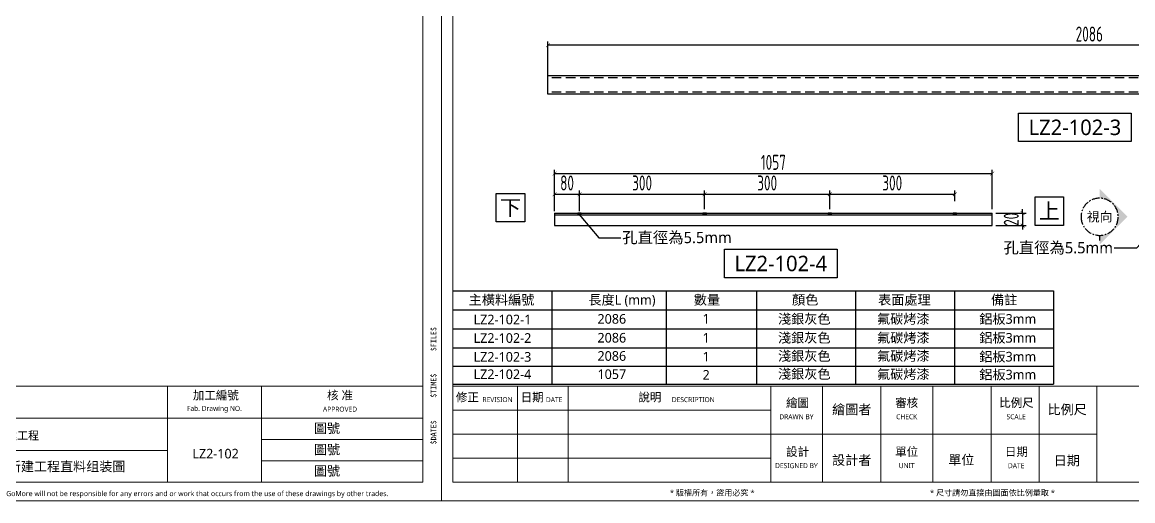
# Model space of a CAD drawing. Extents: x -3378 to 102197, y -3799 to 48702.
# Drawn here: x 10728 to 12504, y 7350 to 8115 of the extents above; entities that cross this region are included whole.
import ezdxf
from ezdxf import colors
from ezdxf.entities.mleader import LeaderData, LeaderLine
from ezdxf.enums import TextEntityAlignment as Align
from ezdxf.math import Vec2, Vec3

# ---------------------------------------------------------------- set-up
doc = ezdxf.new("R2010")
doc.units = 0
doc.set_wipeout_variables(frame=1)
doc.linetypes.add('CENTER', pattern=[2, 1.25, -0.25, 0.25, -0.25])
doc.linetypes.add('HIDDEN', pattern=[0.375, 0.25, -0.125])
for name, color, linetype in [('DIM', 173, 'Continuous'), ('GM_ANNO_LABL', 4, 'Continuous'), ('GM_ANNO_TEXT', 7, 'Continuous'), ('GM_FILL', 253, 'Continuous'), ('S-DIM', 7, 'Continuous'), ('視覺模型鋁擠型暫替', 4, 'Continuous'), ('金屬面材 METAL PANEL', 2, 'Continuous'), ('隱藏線 HIDDEN', 8, 'HIDDEN')]:
    doc.layers.add(name, color=color, linetype=linetype)
doc.layers.add('GM_CNST', color=171, linetype='Continuous', lineweight=5, plot=False)
doc.styles.add('CHINESE', font='ros1.shx', dxfattribs={"width": 0.75, "bigfont": 'hztxt.shx'})
doc.styles.add('GM', font='')
doc.styles.get('GM').set_extended_font_data('Microsoft JhengHei')
doc.dimstyles.new('F-06', dxfattribs={"dimscale": 6, "dimtxt": 4, "dimasz": 1, "dimexe": 1, "dimexo": 1, "dimgap": 1, "dimtad": 1, "dimdec": 1, "dimzin": 12, "dimdsep": 46, "dimtxsty": 'CHINESE', "dimblk": 'ARCHTICK', "dimcen": 0, "dimclrd": 4, "dimclre": 4, "dimclrt": 1, "dimadec": 0, "dimazin": 3, "dimtfac": 1, "dimtdec": 1, "dimtix": 1, "dimtmove": 2, "dimatfit": 3, "dimfxl": 1, "dimtolj": 1, "dimtzin": 0, "dimarcsym": 0})

# ---------------------------------------------------------------- blocks, each defined once
blk = doc.blocks.new('_ArchTick')
at = {"color": 0, "linetype": 'ByBlock', "const_width": 0.15}
blk.add_lwpolyline([(-0.5, -0.5), (0.5, 0.5)], dxfattribs=at)
blk = doc.blocks.new('*D1049')
at = {"layer": 'Defpoints', "color": 0, "ltscale": 10, "transparency": 16777216}
for p in [(11568.8, 8077.7), (11568.8, 7999.8), (13300.2, 7999.8, 0)]:
    blk.add_point(p, dxfattribs=at)
at = {"layer": 'DIM', "color": 4, "lineweight": -2, "ltscale": 10, "transparency": 16777216}
for p, q in [((11568.8, 8005.8), (11568.8, 8083.7)), ((13300.2, 8005.8), (13300.2, 8083.7)), ((13300.2, 8077.7), (11568.8, 8077.7))]:
    blk.add_line(p, q, dxfattribs=at)
at = {"layer": 'DIM', "color": 4, "lineweight": -2, "ltscale": 10, "transparency": 16777216, "xscale": 6, "yscale": 6, "zscale": 6, "rotation": 180}
blk.add_blockref('_ArchTick', (11568.8, 8077.7), dxfattribs=at)
at = {"layer": 'DIM', "color": 4, "lineweight": -2, "ltscale": 10, "transparency": 16777216, "xscale": 6, "yscale": 6, "zscale": 6}
blk.add_blockref('_ArchTick', (13300.2, 8077.7), dxfattribs=at)
at = {"layer": 'DIM', "color": 1, "ltscale": 10, "transparency": 16777216, "insert": (12434.5, 8095.7), "char_height": 24, "attachment_point": 5, "style": 'CHINESE'}
blk.add_mtext('\\A1;2086', dxfattribs=at)
blk = doc.blocks.new('*U47')
blk.add_hatch(color=256).paths.add_polyline_path([(-4.46, 2.97), (0, -1.49), (0, 0, -1), (0, 5.94), (0, 7.43)])
at = {"linetype": 'ByBlock', "ltscale": 3}
blk.add_lwpolyline([(0, 0), (0, -0.82)], dxfattribs=at)
at = {"linetype": 'ByBlock'}
blk.add_circle((0, 2.97), 2.97, dxfattribs=at)
at = {"layer": 'GM_ANNO_TEXT', "style": 'GM'}
blk.add_attdef('圖號', text='', height=1.5, dxfattribs=at).set_placement((0, 2.97), align=Align.MIDDLE_CENTER)
blk = doc.blocks.new('*U896')
blk.add_wipeout([(-6.3, 1.6), (6.3, 1.6), (6.3, -1.6), (-6.3, -1.6)])
blk.add_lwpolyline([(-6.3, 1.6), (6.3, 1.6), (6.3, -1.6), (-6.3, -1.6)], close=True)
at = {"layer": 'GM_ANNO_TEXT', "ltscale": 0.3, "style": 'GM', "flags": 8}
blk.add_attdef('01', text='', height=1.73, dxfattribs=at).set_placement((0, 0), align=Align.MIDDLE_CENTER)
blk = doc.blocks.new('_Dot')
at = {"color": 0, "linetype": 'ByBlock', "lineweight": -2}
blk.add_line((-0.5, 0), (-1, 0), dxfattribs=at)
at = {"color": 0, "linetype": 'ByBlock', "const_width": 0.5}
blk.add_lwpolyline([(-0.25, 0, 1), (0.25, 0, 1)], format="xyb", close=True, dxfattribs=at)
blk = doc.blocks.new('*D968')
at = {"layer": 'Defpoints', "color": 0, "ltscale": 10, "transparency": 16777216}
for p in [(699.8, 20), (699.8, 0), (748.3, 0)]:
    blk.add_point(p, dxfattribs=at)
at = {"layer": 'DIM', "color": 4, "lineweight": -2, "ltscale": 10, "transparency": 16777216}
for p, q in [((705.8, 20), (754.3, 20)), ((748.3, 20), (748.3, 26)), ((748.3, 20), (748.3, 0)), ((705.8, 0), (754.3, 0)), ((748.3, 0), (748.3, -6))]:
    blk.add_line(p, q, dxfattribs=at)
at = {"layer": 'DIM', "color": 4, "lineweight": -2, "ltscale": 10, "transparency": 16777216, "xscale": 6, "yscale": 6, "zscale": 6}
for p, rotation in [((748.3, 20), 270), ((748.3, 0), 90)]:
    blk.add_blockref('_ArchTick', p, dxfattribs=dict(at, rotation=rotation))
at = {"layer": 'DIM', "color": 1, "ltscale": 10, "transparency": 16777216, "insert": (730.3, 10), "char_height": 24, "attachment_point": 5, "rotation": 90, "style": 'CHINESE'}
blk.add_mtext('\\A1;20', dxfattribs=at)
blk = doc.blocks.new('*D969')
at = {"layer": 'Defpoints', "color": 0, "ltscale": 10, "transparency": 16777216}
for p in [(40, 50.1), (0, 17), (40, 17)]:
    blk.add_point(p, dxfattribs=at)
at = {"layer": 'DIM', "color": 4, "lineweight": -2, "ltscale": 10, "transparency": 16777216}
for p, q in [((0, 23), (0, 56.1)), ((40, 23), (40, 56.1)), ((0, 50.1), (40, 50.1))]:
    blk.add_line(p, q, dxfattribs=at)
at = {"layer": 'DIM', "color": 4, "lineweight": -2, "ltscale": 10, "transparency": 16777216, "xscale": 6, "yscale": 6, "zscale": 6, "rotation": 180}
blk.add_blockref('_ArchTick', (0, 50.1), dxfattribs=at)
at = {"layer": 'DIM', "color": 4, "lineweight": -2, "ltscale": 10, "transparency": 16777216, "xscale": 6, "yscale": 6, "zscale": 6}
blk.add_blockref('_ArchTick', (40, 50.1), dxfattribs=at)
at = {"layer": 'DIM', "color": 1, "ltscale": 10, "transparency": 16777216, "insert": (20, 68.1), "char_height": 24, "attachment_point": 5, "style": 'CHINESE'}
blk.add_mtext('\\A1;80', dxfattribs=at)
blk = doc.blocks.new('*D970')
at = {"layer": 'Defpoints', "color": 0, "ltscale": 10, "transparency": 16777216}
for p in [(699.8, 83.1), (0, 20, 0), (699.8, 20)]:
    blk.add_point(p, dxfattribs=at)
at = {"layer": 'DIM', "color": 4, "lineweight": -2, "ltscale": 10, "transparency": 16777216}
for p, q in [((0, 26), (0, 89.1)), ((699.8, 26), (699.8, 89.1)), ((0, 83.1), (699.8, 83.1))]:
    blk.add_line(p, q, dxfattribs=at)
at = {"layer": 'DIM', "color": 4, "lineweight": -2, "ltscale": 10, "transparency": 16777216, "xscale": 6, "yscale": 6, "zscale": 6, "rotation": 180}
blk.add_blockref('_ArchTick', (0, 83.1), dxfattribs=at)
at = {"layer": 'DIM', "color": 4, "lineweight": -2, "ltscale": 10, "transparency": 16777216, "xscale": 6, "yscale": 6, "zscale": 6}
blk.add_blockref('_ArchTick', (699.8, 83.1), dxfattribs=at)
at = {"layer": 'DIM', "color": 1, "ltscale": 10, "transparency": 16777216, "insert": (349.9, 101.1), "char_height": 24, "attachment_point": 5, "style": 'CHINESE'}
blk.add_mtext('\\A1;1057', dxfattribs=at)
blk = doc.blocks.new('*D971')
at = {"layer": 'Defpoints', "color": 0, "ltscale": 10, "transparency": 16777216}
for p in [(240, 50.1), (40, 20, 0), (240, 32.9, 0)]:
    blk.add_point(p, dxfattribs=at)
at = {"layer": 'S-DIM', "color": 4, "lineweight": -2, "ltscale": 10, "transparency": 16777216}
for p, q in [((40, 26), (40, 56.1)), ((240, 38.9), (240, 56.1)), ((40, 50.1), (240, 50.1))]:
    blk.add_line(p, q, dxfattribs=at)
at = {"layer": 'S-DIM', "color": 4, "lineweight": -2, "ltscale": 10, "transparency": 16777216, "xscale": 6, "yscale": 6, "zscale": 6, "rotation": 180}
blk.add_blockref('_ArchTick', (40, 50.1), dxfattribs=at)
at = {"layer": 'S-DIM', "color": 4, "lineweight": -2, "ltscale": 10, "transparency": 16777216, "xscale": 6, "yscale": 6, "zscale": 6}
blk.add_blockref('_ArchTick', (240, 50.1), dxfattribs=at)
at = {"layer": 'S-DIM', "color": 1, "ltscale": 10, "transparency": 16777216, "insert": (140, 68.1), "char_height": 24, "attachment_point": 5, "style": 'CHINESE'}
blk.add_mtext('\\A1;300', dxfattribs=at)
blk = doc.blocks.new('*D972')
at = {"layer": 'Defpoints', "color": 0, "ltscale": 10, "transparency": 16777216}
for p in [(440, 50.1), (240, 20, 0), (440, 32.9, 0)]:
    blk.add_point(p, dxfattribs=at)
at = {"layer": 'S-DIM', "color": 4, "lineweight": -2, "ltscale": 10, "transparency": 16777216}
for p, q in [((240, 26), (240, 56.1)), ((440, 38.9), (440, 56.1)), ((240, 50.1), (440, 50.1))]:
    blk.add_line(p, q, dxfattribs=at)
at = {"layer": 'S-DIM', "color": 4, "lineweight": -2, "ltscale": 10, "transparency": 16777216, "xscale": 6, "yscale": 6, "zscale": 6, "rotation": 180}
blk.add_blockref('_ArchTick', (240, 50.1), dxfattribs=at)
at = {"layer": 'S-DIM', "color": 4, "lineweight": -2, "ltscale": 10, "transparency": 16777216, "xscale": 6, "yscale": 6, "zscale": 6}
blk.add_blockref('_ArchTick', (440, 50.1), dxfattribs=at)
at = {"layer": 'S-DIM', "color": 1, "ltscale": 10, "transparency": 16777216, "insert": (340, 68.1), "char_height": 24, "attachment_point": 5, "style": 'CHINESE'}
blk.add_mtext('\\A1;300', dxfattribs=at)
blk = doc.blocks.new('*D973')
at = {"layer": 'Defpoints', "color": 0, "ltscale": 10, "transparency": 16777216}
for p in [(640, 50.1), (440, 20, 0), (640, 32.9, 0)]:
    blk.add_point(p, dxfattribs=at)
at = {"layer": 'S-DIM', "color": 4, "lineweight": -2, "ltscale": 10, "transparency": 16777216}
for p, q in [((440, 26), (440, 56.1)), ((640, 38.9), (640, 56.1)), ((440, 50.1), (640, 50.1))]:
    blk.add_line(p, q, dxfattribs=at)
at = {"layer": 'S-DIM', "color": 4, "lineweight": -2, "ltscale": 10, "transparency": 16777216, "xscale": 6, "yscale": 6, "zscale": 6, "rotation": 180}
blk.add_blockref('_ArchTick', (440, 50.1), dxfattribs=at)
at = {"layer": 'S-DIM', "color": 4, "lineweight": -2, "ltscale": 10, "transparency": 16777216, "xscale": 6, "yscale": 6, "zscale": 6}
blk.add_blockref('_ArchTick', (640, 50.1), dxfattribs=at)
at = {"layer": 'S-DIM', "color": 1, "ltscale": 10, "transparency": 16777216, "insert": (540, 68.1), "char_height": 24, "attachment_point": 5, "style": 'CHINESE'}
blk.add_mtext('\\A1;300', dxfattribs=at)
blk = doc.blocks.new('TK')
at = {"lineweight": 0}
for p, q in [((20.2, 5), (20.2, 30.55)), ((33.73, 5), (33.73, 30.55)), ((87.7, 5), (87.7, 30.55)), ((101.5, 5), (101.5, 30.55)), ((117.09, 5), (117.09, 30.55)), ((130.89, 5), (130.89, 30.55)), ((146.48, 5), (146.48, 30.55)), ((159.25, 5), (159.25, 30.55)), ((174.58, 5), (174.58, 30.55)), ((346.92, 5), (346.92, 30.55)), ((372, 5), (372, 30.55)), ((3, 24.16), (87.7, 24.16)), ((261.93, 22.04), (415, 22.04)), ((3, 17.78), (174.58, 17.78)), ((372, 16.36), (415, 16.36)), ((261.93, 13.43), (346.92, 13.43)), ((3, 11.39), (87.7, 11.39)), ((372, 10.68), (415, 10.68))]:
    blk.add_line(p, q, dxfattribs=at)
at = {"lineweight": 0, "flags": 128}
blk.add_lwpolyline([(3, 30.55), (415, 30.55)], dxfattribs=at)
at = {"lineweight": 0}
blk.add_3dface([(3, 5), (415, 5), (415, 294), (3, 294)], dxfattribs=at)
at = {"layer": 'GM_CNST'}
blk.add_lwpolyline([(3, 294), (415, 294), (415, 30.55), (3, 30.55)], close=True, dxfattribs=at)
at = {"layer": 'GM_CNST', "linetype": 'Continuous', "lineweight": 0}
blk.add_3dface([(420, 0), (0, 0), (0, 297), (420, 297)], dxfattribs=at)
at = {"style": 'GM'}
blk.add_text('鼎越開發商辦新建工程 ', height=2.1429, dxfattribs=at).set_placement((283.49, 16.31))
at = {"layer": 'GM_ANNO_TEXT', "linetype": 'Continuous', "lineweight": 13, "char_height": 1.4309, "rotation": 90, "line_spacing_factor": 0.725792, "style": 'GM'}
for s, insert, attachment_point in [('\\f細明體|b0|i0|c136|p54;$FILE$', (417.96, 39.85), 4), ('\\f細明體|b0|i0|c136|p54;$TIME$', (417.96, 30.65), 5), ('\\f細明體|b0|i0|c136|p54;$DATE$', (417.96, 21.45), 6)]:
    blk.add_mtext(s, dxfattribs=dict(at, insert=insert, attachment_point=attachment_point))
at = {"layer": 'GM_ANNO_TEXT', "linetype": 'Continuous', "char_height": 2.249, "attachment_point": 5, "style": 'GM'}
for s, insert, line_spacing_factor in [('修正', (6.88, 27.45), 0.725792), ('日期', (24.13, 27.45), 0.725792), ('說明', (55.51, 27.45), 0.725792), ('繪圖', (94.86, 25.95), 0.725792), ('審核', (123.94, 25.98), 0.728704), ('比例尺', (153.19, 25.98), 0.728704), (' 加工編號', (359.46, 27.97), 0.725792), ('核 准', (392.93, 27.97), 0.725792), ('設計', (94.86, 12.93), 0.725792), ('單位', (123.94, 12.93), 0.725792), ('日期', (153.19, 12.93), 0.725792)]:
    blk.add_mtext(s, dxfattribs=dict(at, insert=insert, line_spacing_factor=line_spacing_factor))
at = {"layer": 'GM_ANNO_TEXT', "attachment_point": 5, "style": 'GM'}
for s, insert, char_height in [('REVISION', (14.91, 26.94), 1.329), ('DATE', (29.99, 26.94), 1.329), ('DESCRIPTION', (67.07, 26.94), 1.3287), ('Fab. Drawing NO.', (359.46, 24.39), 1.3287), ('APPROVED', (392.93, 24.39), 1.329), ('DRAWN BY', (94.55, 22.38), 1.329), ('CHECK', (123.94, 22.38), 1.329), ('SCALE ', (153.11, 22.38), 1.329), ('DESIGNED BY', (94.55, 9.35), 1.3287), ('UNIT', (123.94, 9.35), 1.329), ('DATE', (153.11, 9.35), 1.329)]:
    blk.add_mtext(s, dxfattribs=dict(at, insert=insert, char_height=char_height))
at = {"layer": 'GM_ANNO_TEXT', "linetype": 'Continuous', "lineweight": 0, "line_spacing_factor": 0.725792, "style": 'GM'}
for s, insert, char_height, attachment_point in [('* 版權所有，盜用必究 *  ', (83.4, 2.04), 1.5332, 6), ('* 尺寸請勿直接由圖面依比例量取 * ', (146.81, 2.04), 1.5332, 5), ('GoMore will not be responsible for any errors and or work that occurs from the use of these drawings by other trades.', (405.81, 1.7), 1.37984, 6)]:
    blk.add_mtext(s, dxfattribs=dict(at, insert=insert, char_height=char_height, attachment_point=attachment_point))
at = {"layer": 'GM_ANNO_TEXT', "style": 'GM'}
for tag, p in [('業主', (283.43, 26.37)), ('圖名', (283.48, 9.14))]:
    blk.add_attdef(tag, text='', height=2.56, dxfattribs=at).set_placement(p, align=Align.MIDDLE_LEFT)
for tag, p in [('繪圖者', (109.3, 23.05)), ('比例尺', (166.71, 23.04)), ('設計者', (109.3, 9.56)), ('單位', (138.49, 9.62)), ('日期', (166.62, 9.45))]:
    blk.add_attdef(tag, text='', height=2.56, dxfattribs=at).set_placement(p, align=Align.CENTER)
for p in [(389.45, 19.37), (389.45, 13.69), (359.78, 12.56), (389.45, 8.01)]:
    blk.add_attdef('加工編號', text='', height=2.56, dxfattribs=at).set_placement(p, align=Align.MIDDLE)
blk = doc.blocks.new('*U1277')
blk.add_wipeout([(-1.6, 1.6), (1.6, 1.6), (1.6, -1.6), (-1.6, -1.6)])
blk.add_lwpolyline([(-1.6, 1.6), (1.6, 1.6), (1.6, -1.6), (-1.6, -1.6)], close=True)
at = {"layer": 'GM_ANNO_TEXT', "ltscale": 0.3, "style": 'GM', "flags": 8}
blk.add_attdef('01', text='', height=1.73, dxfattribs=at).set_placement((0, 0), align=Align.MIDDLE_CENTER)
blk = doc.blocks.new('*U1278')
blk.add_wipeout([(-1.6, 1.6), (1.6, 1.6), (1.6, -1.6), (-1.6, -1.6)])
blk.add_lwpolyline([(-1.6, 1.6), (1.6, 1.6), (1.6, -1.6), (-1.6, -1.6)], close=True)
at = {"layer": 'GM_ANNO_TEXT', "ltscale": 0.3, "style": 'GM', "flags": 8}
blk.add_attdef('01', text='', height=1.73, dxfattribs=at).set_placement((0, 0), align=Align.MIDDLE_CENTER)
blk = doc.blocks.new('1017')
at = {"layer": '視覺模型鋁擠型暫替', "color": 1, "linetype": 'Continuous'}
for centre in [(40.03, 21.15, 0.02), (240.03, 21.15, 0.02), (440.03, 21.15, 0.02), (640.03, 21.15, 0.02)]:
    blk.add_arc(centre, 2.98, 202.50838, 337.30815, dxfattribs=at)
at = {"layer": '金屬面材 METAL PANEL'}
for p, q in [((0, 20, 0.02), (699.83, 20, 0.02)), ((0, 20, 0.03), (0, 0, 0.03)), ((699.83, 0, 0.02), (699.83, 20, 0.02)), ((0, 17, 0.02), (699.83, 17, 0.02)), ((0, 0), (699.83, 0, 0.01))]:
    blk.add_line(p, q, dxfattribs=at)
at = {"layer": '金屬面材 METAL PANEL', "elevation": 0.02}
for points in [[(37.27, 20), (37.27, 17), (42.78, 17), (42.78, 20)], [(237.27, 20), (237.27, 17), (242.78, 17), (242.78, 20)], [(437.27, 20), (437.27, 17), (442.78, 17), (442.78, 20)], [(637.27, 20), (637.27, 17), (642.78, 17), (642.78, 20)]]:
    blk.add_lwpolyline(points, close=True, dxfattribs=at)
at = {"layer": 'DIM', "ltscale": 10}
for base, p1, p2, text, picture, middle in [((699.83, 83.06, 0.02), (0, 20, 0.02), (699.83, 20, 0.02), '1057', '*D970', (349.92, 101.06, 0.02)), ((40.03, 50.06, 0.02), (0, 17, 0.02), (40.03, 17, 0.02), '80', '*D969', (20.01, 68.06, 0.02))]:
    dim = blk.add_linear_dim(base=base, p1=p1, p2=p2, text=text, dimstyle='F-06', dxfattribs=at)
    dim.commit()
    dim.dimension.update_dxf_attribs({"geometry": picture, "text_midpoint": middle})
dim = blk.add_linear_dim(base=(748.3, 0, 0.02), p1=(699.83, 20, 0.02), p2=(699.83, 0, 0.02), angle=90, dimstyle='F-06', dxfattribs=at)
dim.commit()
dim.dimension.update_dxf_attribs({"geometry": '*D968', "text_midpoint": (730.3, 10, 0.02)})
at = {"layer": 'S-DIM', "ltscale": 10}
for base, p1, p2, picture, middle in [((240.01, 50.06, 0.02), (40.03, 20, 0.02), (240.01, 32.95, 0.02), '*D971', (140.02, 68.06, 0.02)), ((440.01, 50.06, 0.02), (240.03, 20, 0.02), (440.01, 32.95, 0.02), '*D972', (340.02, 68.06, 0.02)), ((640.01, 50.06, 0.02), (440.03, 20, 0.02), (640.01, 32.95, 0.02), '*D973', (540.02, 68.06, 0.02))]:
    dim = blk.add_linear_dim(base=base, p1=p1, p2=p2, text='300', dimstyle='F-06', dxfattribs=at)
    dim.commit()
    dim.dimension.update_dxf_attribs({"geometry": picture, "text_midpoint": middle})
at = {"layer": 'GM_ANNO_LABL'}
ml = blk.add_multileader_mtext('Standard', dxfattribs=at)
ml.set_content('{\\fMicrosoft JhengHei|b0|i0|c136|p34;孔直徑為}5.5{\\fMicrosoft JhengHei|b0|i0|c136|p34;mm}', color=256, style='GM')
ml.set_leader_properties()
ml.set_arrow_properties(name='DOT')
ml.build(insert=Vec2(0, 0))
ml.multileader.update_dxf_attribs({"arrow_head_size": 3})
ctx = ml.context
ctx.base_point, ctx.char_height, ctx.arrow_head_size, ctx.plane_origin = Vec3(106.18, -19.67, 0.02), 18, 3, Vec3(111.22, -51.78, 0.02)
notes = []
notes.append((ctx, [(0, (1, 1, 0), (70.6, -19.67, 0.02), (1, 0), 35.58, [(0, [(40.03, 17, 0.02)], 0, [])])]))
ctx.mtext.insert, ctx.mtext.flow_direction = Vec3(108.18, -10.01, 0.02), 5
for ctx, leaders in notes:
    for number, flags, end, landing, length, lines in leaders:
        leader = LeaderData()
        leader.index, (leader.has_last_leader_line, leader.has_dogleg_vector, leader.attachment_direction) = number, flags
        leader.last_leader_point, leader.dogleg_vector, leader.dogleg_length = Vec3(end), Vec3(landing), length
        for number, points, colour, breaks in lines:
            line = LeaderLine()
            line.index, line.vertices, line.color, line.breaks = number, Vec3.list(points), colors.encode_raw_color(colour), breaks
            leader.lines.append(line)
        ctx.leaders.append(leader)

msp = doc.modelspace()

# ---------------------------------------------------------------- linework, layer by layer
at = {"layer": 'GM_FILL'}
for p, q in [((11416.793, 7685.213), (12377.194, 7685.213)), ((11575.153, 7685.213), (11575.153, 7654.897)), ((11604.973, 7685.213), (12377.194, 7685.213)), ((11757.821, 7685.213), (11757.821, 7654.897)), ((11902.114, 7685.213), (11902.114, 7654.897)), ((12060.474, 7685.213), (12060.474, 7654.897)), ((12218.834, 7685.213), (12218.834, 7654.897)), ((12377.194, 7685.213), (12377.194, 7536.11)), ((11416.793, 7654.897), (12377.194, 7654.897)), ((11575.153, 7654.897), (11575.153, 7536.11)), ((11757.821, 7654.897), (11757.821, 7536.11)), ((11902.114, 7654.897), (11902.114, 7536.11)), ((12060.474, 7654.897), (12060.474, 7536.11)), ((12218.834, 7654.897), (12218.834, 7536.11)), ((11416.793, 7624.372), (12377.194, 7624.372)), ((11416.793, 7594.229), (12377.194, 7594.229)), ((11416.793, 7565.11), (12377.194, 7565.11)), ((11416.793, 7536.11), (12377.194, 7536.11))]:
    msp.add_line(p, q, dxfattribs=at)
at = {"layer": '金屬面材 METAL PANEL'}
for p, q in [((13300.203, 8028.774, 0), (11568.76, 8028.774, 0)), ((11568.76, 7999.774, 0), (11568.76, 8028.774, 0)), ((13300.203, 7999.774, 0), (11568.76, 7999.774, 0))]:
    msp.add_line(p, q, dxfattribs=at)
at = {"layer": '隱藏線 HIDDEN', "ltscale": 60}
for p, q in [((13300.203, 8025.774, 0), (11568.76, 8025.774, 0)), ((13300.203, 8002.774, 0), (11568.76, 8002.774, 0))]:
    msp.add_line(p, q, dxfattribs=at)

# ---------------------------------------------------------------- block references
ref = msp.add_blockref('TK', (8878.793, 7349.705), dxfattribs=dict(xscale=6, yscale=6, zscale=6))
ref.add_attrib('加工編號', '圖號', dxfattribs={"layer": 'GM_ANNO_TEXT', "height": 15.3316, "style": 'GM'}).set_placement((11215.515, 7397.778), align=Align.MIDDLE)
ref.add_attrib('加工編號', '圖號', dxfattribs={"layer": 'GM_ANNO_TEXT', "height": 15.3316, "style": 'GM'}).set_placement((11215.515, 7431.848), align=Align.MIDDLE)
ref.add_attrib('加工編號', '圖號', dxfattribs={"layer": 'GM_ANNO_TEXT', "height": 15.3316, "style": 'GM'}).set_placement((11215.515, 7465.919), align=Align.MIDDLE)
ref.add_attrib('圖名', '鼎越開發商辦新建工程直料组装圖', dxfattribs={"layer": 'GM_ANNO_TEXT', "height": 15.33161, "style": 'GM'}).set_placement((10579.648, 7404.536), align=Align.MIDDLE_LEFT)
ref.add_attrib('加工編號', 'LZ2-102', dxfattribs={"layer": 'GM_ANNO_TEXT', "height": 15.3316, "style": 'GM'}).set_placement((11037.453, 7425.069), align=Align.MIDDLE)
at = {"layer": 'GM_ANNO_LABL', "ltscale": 0.3, "xscale": 14.28571431275816, "yscale": 14.28571431275816, "zscale": 14.28571431275816}
for p, values in [((12411.439, 7946.63), {'01': 'LZ2-102-3'}), ((11941.122, 7729.073), {'01': 'LZ2-102-4'})]:
    msp.add_blockref('*U896', p, dxfattribs=at).add_auto_attribs(values)
at = {"layer": 'GM_ANNO_LABL', "linetype": 'CENTER'}
ref = msp.add_blockref('*U47', (12450.924, 7773.946, 0.01), dxfattribs=dict(at, xscale=-10, yscale=10, zscale=10))
ref.add_attrib('圖號', '視向', dxfattribs={"layer": 'GM_ANNO_TEXT', "height": 15, "style": 'GM'}).set_placement((12450.924, 7803.646, 0.01), align=Align.MIDDLE_CENTER)

# ---------------------------------------------------------------- texts
at = {"layer": 'GM_ANNO_TEXT', "ltscale": 0.3, "style": 'GM'}
msp.add_text('主橫料編號', height=15.4077, dxfattribs=at).set_placement((11442.108, 7663.243))
at = {"layer": 'GM_ANNO_TEXT', "style": 'GM'}
for s, height, p in [('長度L (mm)', 15.4077, (11633.495, 7663.243)), ('數量', 15.4077, (11802.145, 7663.243)), ('顏色', 15.4077, (11959.177, 7663.243)), ('表面處理', 15.4077, (12096.75, 7663.243)), ('備註', 15.4077, (12277.379, 7663.243)), ('LZ2-102-1 ', 15.4077, (11449.961, 7631.765)), ('2086', 15.4077, (11648.024, 7632.717)), ('1', 15.408, (11816.07, 7633.03)), ('淺銀灰色', 15.4077, (11936.664, 7632.717)), ('氟碳烤漆', 15.4077, (12095.024, 7632.717)), ('鋁板3mm', 15.4077, (12258.524, 7632.647)), ('2086', 15.4077, (11648.024, 7602.575)), ('淺銀灰色', 15.4077, (11936.664, 7602.575)), ('氟碳烤漆', 15.4077, (12095.024, 7602.575)), ('鋁板3mm', 15.4077, (12258.524, 7602.504)), ('LZ2-102-2 ', 15.4077, (11449.961, 7602.156)), ('1', 15.408, (11816.07, 7602.504)), ('LZ2-102-3', 15.4077, (11449.961, 7572.013)), ('2086', 15.4077, (11648.024, 7573.456)), ('1', 15.408, (11816.07, 7572.362)), ('淺銀灰色', 15.4077, (11936.664, 7573.456)), ('氟碳烤漆', 15.4077, (12095.024, 7573.456)), ('鋁板3mm', 15.4077, (12258.524, 7572.362)), ('LZ2-102-4', 15.4077, (11449.961, 7544.258)), ('1057', 15.4077, (11648.024, 7544.338)), ('2', 15.408, (11816.07, 7543.243)), ('淺銀灰色', 15.4077, (11936.664, 7544.793)), ('氟碳烤漆', 15.4077, (12095.024, 7544.338)), ('鋁板3mm', 15.4077, (12258.524, 7543.698))]:
    msp.add_text(s, height=height, dxfattribs=at).set_placement(p)

# ---------------------------------------------------------------- dimensions: what is measured, and where the dimension line sits
at = {"layer": 'DIM', "ltscale": 10}
dim = msp.add_linear_dim(base=(11568.76, 8077.748, 0), p1=(13300.203, 7999.774, 0), p2=(11568.76, 7999.774, 0), text='2086', dimstyle='F-06', dxfattribs=at)
dim.commit()
dim.dimension.update_dxf_attribs({"geometry": '*D1049', "text_midpoint": (12434.481, 8095.748, 0)})

# ---------------------------------------------------------------- leaders
at = {"layer": 'GM_ANNO_LABL'}
ml = msp.add_multileader_mtext('Standard', dxfattribs=at)
ml.set_content('{\\fMicrosoft JhengHei|b0|i0|c136|p34;孔直徑為}5.5{\\fMicrosoft JhengHei|b0|i0|c136|p34;mm}', color=256, style='GM')
ml.set_leader_properties()
ml.set_arrow_properties(name='DOT')
ml.build(insert=Vec2(0, 0))
ml.multileader.update_dxf_attribs({"arrow_head_size": 3})
ctx = ml.context
ctx.base_point, ctx.char_height, ctx.arrow_head_size, ctx.plane_origin = Vec3(12301.343, 7753.597, 0.01), 18, 3, Vec3(12487.358, 7737.788, 0.01)
ctx.text_align_type = 2
notes = []
notes.append((ctx, [(0, (1, 1, 0), (12509.879, 7753.597, 0.01), (-1, 0), 35.576, [(0, [(12558.556, 7806.569, 0.01)], 0, [])])]))
ctx.mtext.insert, ctx.mtext.alignment, ctx.mtext.flow_direction = Vec3(12472.303, 7763.253, 0.01), 3, 5
for ctx, leaders in notes:
    for number, flags, end, landing, length, lines in leaders:
        leader = LeaderData()
        leader.index, (leader.has_last_leader_line, leader.has_dogleg_vector, leader.attachment_direction) = number, flags
        leader.last_leader_point, leader.dogleg_vector, leader.dogleg_length = Vec3(end), Vec3(landing), length
        for number, points, colour, breaks in lines:
            line = LeaderLine()
            line.index, line.vertices, line.color, line.breaks = number, Vec3.list(points), colors.encode_raw_color(colour), breaks
            leader.lines.append(line)
        ctx.leaders.append(leader)

# ---------------------------------------------------------------- next in the draw order: block references
ref = msp.add_blockref('TK', (11398.793, 7349.705), dxfattribs=dict(xscale=6, yscale=6, zscale=6))
ref.add_attrib('比例尺', '比例尺', dxfattribs={"layer": 'GM_ANNO_TEXT', "height": 15.3316, "style": 'GM'}).set_placement((12399.066, 7487.965), align=Align.CENTER)
ref.add_attrib('日期', '日期', dxfattribs={"layer": 'GM_ANNO_TEXT', "height": 15.3316, "style": 'GM'}).set_placement((12398.484, 7406.383), align=Align.CENTER)
ref.add_attrib('單位', '單位', dxfattribs={"layer": 'GM_ANNO_TEXT', "height": 15.3316, "style": 'GM'}).set_placement((12229.739, 7407.444), align=Align.CENTER)
ref.add_attrib('設計者', '設計者', dxfattribs={"layer": 'GM_ANNO_TEXT', "height": 15.3316, "style": 'GM'}).set_placement((12054.57, 7407.07), align=Align.CENTER)
ref.add_attrib('繪圖者', '繪圖者', dxfattribs={"layer": 'GM_ANNO_TEXT', "height": 15.3316, "style": 'GM'}).set_placement((12054.57, 7487.992), align=Align.CENTER)
at = {"layer": 'DIM', "ltscale": 10}
msp.add_blockref('1017', (11579.383, 7789.569, -0.006), dxfattribs=at)

# ---------------------------------------------------------------- next in the draw order: block references
at = {"layer": 'GM_ANNO_LABL', "ltscale": 0.3, "xscale": 14.28571431275816, "yscale": 14.28571431275816, "zscale": 14.28571431275816}
for name, p, values in [('*U1278', (11508.877, 7818.216, 0), {'01': '下'}), ('*U1277', (12370.516, 7812.654, 0), {'01': '上'})]:
    msp.add_blockref(name, p, dxfattribs=at).add_auto_attribs(values)

doc.saveas('drawing.dxf')
